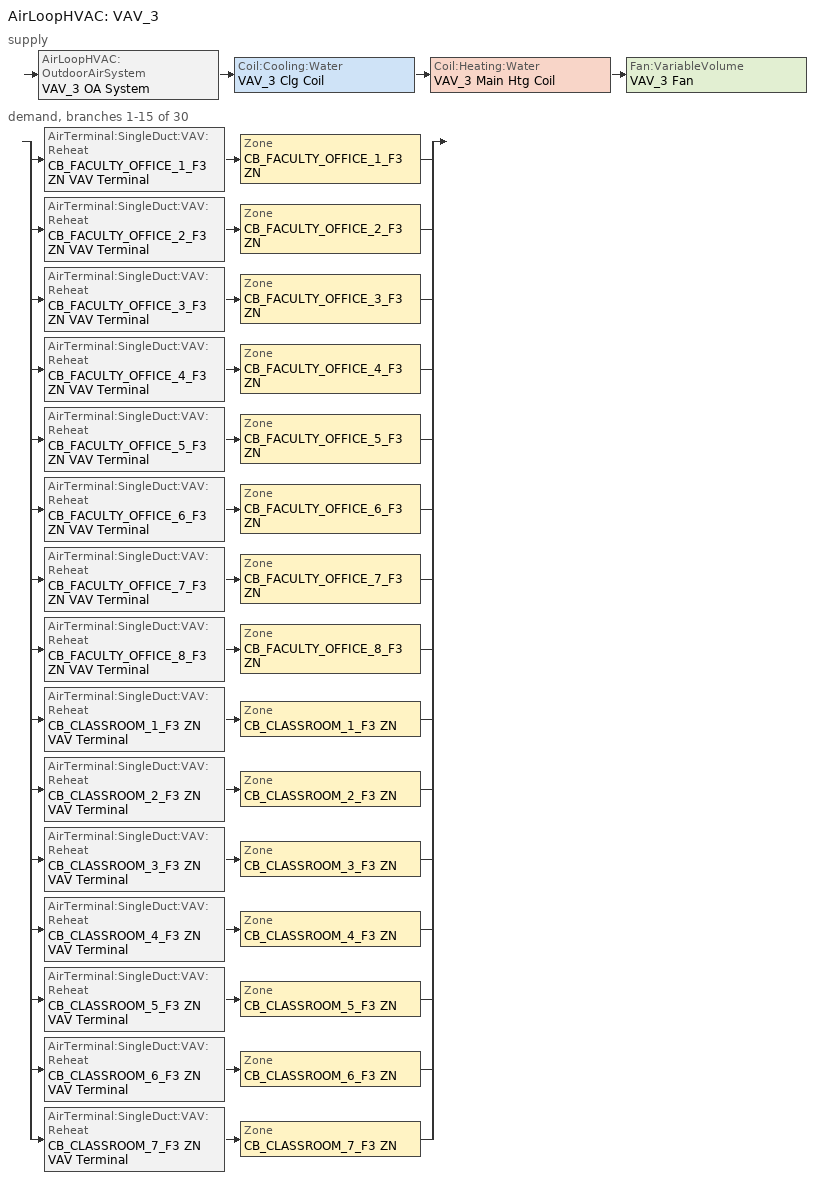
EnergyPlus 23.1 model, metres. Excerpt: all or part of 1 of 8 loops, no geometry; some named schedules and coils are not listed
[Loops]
AirLoopHVAC 'VAV_3'
 supply: AirLoopHVAC:OutdoorAirSystem 'VAV_3 OA System' > Coil:Cooling:Water 'VAV_3 Clg Coil' > Coil:Heating:Water 'VAV_3 Main Htg Coil' > Fan:VariableVolume 'VAV_3 Fan'
 demand, branches 1-15 of 30: split
  | AirTerminal:SingleDuct:VAV:Reheat 'CB_FACULTY_OFFICE_1_F3 ZN VAV Terminal' > Zone 'CB_FACULTY_OFFICE_1_F3 ZN'
  | AirTerminal:SingleDuct:VAV:Reheat 'CB_FACULTY_OFFICE_2_F3 ZN VAV Terminal' > Zone 'CB_FACULTY_OFFICE_2_F3 ZN'
  | AirTerminal:SingleDuct:VAV:Reheat 'CB_FACULTY_OFFICE_3_F3 ZN VAV Terminal' > Zone 'CB_FACULTY_OFFICE_3_F3 ZN'
  | AirTerminal:SingleDuct:VAV:Reheat 'CB_FACULTY_OFFICE_4_F3 ZN VAV Terminal' > Zone 'CB_FACULTY_OFFICE_4_F3 ZN'
  | AirTerminal:SingleDuct:VAV:Reheat 'CB_FACULTY_OFFICE_5_F3 ZN VAV Terminal' > Zone 'CB_FACULTY_OFFICE_5_F3 ZN'
  | AirTerminal:SingleDuct:VAV:Reheat 'CB_FACULTY_OFFICE_6_F3 ZN VAV Terminal' > Zone 'CB_FACULTY_OFFICE_6_F3 ZN'
  | AirTerminal:SingleDuct:VAV:Reheat 'CB_FACULTY_OFFICE_7_F3 ZN VAV Terminal' > Zone 'CB_FACULTY_OFFICE_7_F3 ZN'
  | AirTerminal:SingleDuct:VAV:Reheat 'CB_FACULTY_OFFICE_8_F3 ZN VAV Terminal' > Zone 'CB_FACULTY_OFFICE_8_F3 ZN'
  | AirTerminal:SingleDuct:VAV:Reheat 'CB_CLASSROOM_1_F3 ZN VAV Terminal' > Zone 'CB_CLASSROOM_1_F3 ZN'
  | AirTerminal:SingleDuct:VAV:Reheat 'CB_CLASSROOM_2_F3 ZN VAV Terminal' > Zone 'CB_CLASSROOM_2_F3 ZN'
  | AirTerminal:SingleDuct:VAV:Reheat 'CB_CLASSROOM_3_F3 ZN VAV Terminal' > Zone 'CB_CLASSROOM_3_F3 ZN'
  | AirTerminal:SingleDuct:VAV:Reheat 'CB_CLASSROOM_4_F3 ZN VAV Terminal' > Zone 'CB_CLASSROOM_4_F3 ZN'
  | AirTerminal:SingleDuct:VAV:Reheat 'CB_CLASSROOM_5_F3 ZN VAV Terminal' > Zone 'CB_CLASSROOM_5_F3 ZN'
  | AirTerminal:SingleDuct:VAV:Reheat 'CB_CLASSROOM_6_F3 ZN VAV Terminal' > Zone 'CB_CLASSROOM_6_F3 ZN'
  | AirTerminal:SingleDuct:VAV:Reheat 'CB_CLASSROOM_7_F3 ZN VAV Terminal' > Zone 'CB_CLASSROOM_7_F3 ZN'
[ZoneControl:Thermostat] Temperature Difference Between Cutout And Setpoint {deltaC}=0
Name | Zone or ZoneList | Control Type Schedule | Control 1
CB_CLASSROOM_1_F3 ZN Thermostat | CB_CLASSROOM_1_F3 ZN | CB_CLASSROOM_1_F3 ZN Thermostat Schedule | College - Classroom Thermostat 2
CB_CLASSROOM_2_F3 ZN Thermostat | CB_CLASSROOM_2_F3 ZN | CB_CLASSROOM_2_F3 ZN Thermostat Schedule | College - Classroom Thermostat 5
CB_CLASSROOM_3_F3 ZN Thermostat | CB_CLASSROOM_3_F3 ZN | CB_CLASSROOM_3_F3 ZN Thermostat Schedule | College - Classroom Thermostat 8
CB_CLASSROOM_4_F3 ZN Thermostat | CB_CLASSROOM_4_F3 ZN | CB_CLASSROOM_4_F3 ZN Thermostat Schedule | College - Classroom Thermostat 11
CB_CLASSROOM_5_F3 ZN Thermostat | CB_CLASSROOM_5_F3 ZN | CB_CLASSROOM_5_F3 ZN Thermostat Schedule | College - Classroom Thermostat 14
CB_CLASSROOM_6_F3 ZN Thermostat | CB_CLASSROOM_6_F3 ZN | CB_CLASSROOM_6_F3 ZN Thermostat Schedule | College - Classroom Thermostat 17
CB_CLASSROOM_7_F3 ZN Thermostat | CB_CLASSROOM_7_F3 ZN | CB_CLASSROOM_7_F3 ZN Thermostat Schedule | College - Classroom Thermostat 20
CB_FACULTY_OFFICE_1_F3 ZN Thermostat | CB_FACULTY_OFFICE_1_F3 ZN | CB_FACULTY_OFFICE_1_F3 ZN Thermostat Schedule | College - Office Thermostat 2
CB_FACULTY_OFFICE_2_F3 ZN Thermostat | CB_FACULTY_OFFICE_2_F3 ZN | CB_FACULTY_OFFICE_2_F3 ZN Thermostat Schedule | College - Office Thermostat 5
CB_FACULTY_OFFICE_3_F3 ZN Thermostat | CB_FACULTY_OFFICE_3_F3 ZN | CB_FACULTY_OFFICE_3_F3 ZN Thermostat Schedule | College - Office Thermostat 8
CB_FACULTY_OFFICE_4_F3 ZN Thermostat | CB_FACULTY_OFFICE_4_F3 ZN | CB_FACULTY_OFFICE_4_F3 ZN Thermostat Schedule | College - Office Thermostat 11
CB_FACULTY_OFFICE_5_F3 ZN Thermostat | CB_FACULTY_OFFICE_5_F3 ZN | CB_FACULTY_OFFICE_5_F3 ZN Thermostat Schedule | College - Office Thermostat 14
CB_FACULTY_OFFICE_6_F3 ZN Thermostat | CB_FACULTY_OFFICE_6_F3 ZN | CB_FACULTY_OFFICE_6_F3 ZN Thermostat Schedule | College - Office Thermostat 17
CB_FACULTY_OFFICE_7_F3 ZN Thermostat | CB_FACULTY_OFFICE_7_F3 ZN | CB_FACULTY_OFFICE_7_F3 ZN Thermostat Schedule | College - Office Thermostat 20
CB_FACULTY_OFFICE_8_F3 ZN Thermostat | CB_FACULTY_OFFICE_8_F3 ZN | CB_FACULTY_OFFICE_8_F3 ZN Thermostat Schedule | College - Office Thermostat 23
[ThermostatSetpoint:DualSetpoint]
Name | Heating Setpoint Temperature Schedule | Cooling Setpoint Temperature Schedule
College - Classroom Thermostat 2; College - Classroom Thermostat 5; College - Classroom Thermostat 8; College - Classroom Thermostat 11; College - Classroom Thermostat 14; College - Classroom Thermostat 17; College - Classroom Thermostat 20 | College HTGSETP_SCH | College CLGSETP_SCH
College - Office Thermostat 2; College - Office Thermostat 5; College - Office Thermostat 8; College - Office Thermostat 11; College - Office Thermostat 14; College - Office Thermostat 17; College - Office Thermostat 20; College - Office Thermostat 23 | College HTGSETP_SCH - occupant standby mode | College CLGSETP_SCH - occupant standby mode
[AirTerminal:SingleDuct:VAV:Reheat] Availability Schedule=Always On Discrete; Maximum Air Flow Rate {m3/s}=Autosize; Fixed Minimum Air Flow Rate {m3/s}=0; Maximum Hot Water or Steam Flow Rate {m3/s}=Autosize; Minimum Hot Water or Steam Flow Rate {m3/s}=0; Convergence Tolerance=0.001; Damper Heating Action=ReverseWithLimits; Maximum Flow per Zone Floor Area During Reheat {m3/s-m2}=Autocalculate; Maximum Flow Fraction During Reheat=0.5; Maximum Reheat Air Temperature {C}=40
Name | Zone Minimum Air Flow Input Method | Constant Minimum Air Flow Fraction | Reheat Coil | Minimum Air Flow Fraction Schedule
CB_CLASSROOM_1_F3 ZN VAV Terminal | Constant | 0.01 | CB_CLASSROOM_1_F3 ZN Reheat Coil
CB_CLASSROOM_2_F3 ZN VAV Terminal | Constant | 0.01 | CB_CLASSROOM_2_F3 ZN Reheat Coil
CB_CLASSROOM_3_F3 ZN VAV Terminal | Constant | 0.01 | CB_CLASSROOM_3_F3 ZN Reheat Coil
CB_CLASSROOM_4_F3 ZN VAV Terminal | Constant | 0.01 | CB_CLASSROOM_4_F3 ZN Reheat Coil
CB_CLASSROOM_5_F3 ZN VAV Terminal | Constant | 0.01 | CB_CLASSROOM_5_F3 ZN Reheat Coil
CB_CLASSROOM_6_F3 ZN VAV Terminal | Constant | 0.01 | CB_CLASSROOM_6_F3 ZN Reheat Coil
CB_CLASSROOM_7_F3 ZN VAV Terminal | Constant | 0.01 | CB_CLASSROOM_7_F3 ZN Reheat Coil
CB_FACULTY_OFFICE_1_F3 ZN VAV Terminal | Scheduled | 0 | CB_FACULTY_OFFICE_1_F3 ZN Reheat Coil | CB_FACULTY_OFFICE_1_F3 ZN VAV Terminal - MDP - adjusted
CB_FACULTY_OFFICE_2_F3 ZN VAV Terminal | Scheduled | 0 | CB_FACULTY_OFFICE_2_F3 ZN Reheat Coil | CB_FACULTY_OFFICE_2_F3 ZN VAV Terminal - MDP - adjusted
CB_FACULTY_OFFICE_3_F3 ZN VAV Terminal | Scheduled | 0 | CB_FACULTY_OFFICE_3_F3 ZN Reheat Coil | CB_FACULTY_OFFICE_3_F3 ZN VAV Terminal - MDP - adjusted
CB_FACULTY_OFFICE_4_F3 ZN VAV Terminal | Scheduled | 0 | CB_FACULTY_OFFICE_4_F3 ZN Reheat Coil | CB_FACULTY_OFFICE_4_F3 ZN VAV Terminal - MDP - adjusted
CB_FACULTY_OFFICE_5_F3 ZN VAV Terminal | Scheduled | 0 | CB_FACULTY_OFFICE_5_F3 ZN Reheat Coil | CB_FACULTY_OFFICE_5_F3 ZN VAV Terminal - MDP - adjusted
CB_FACULTY_OFFICE_6_F3 ZN VAV Terminal | Scheduled | 0 | CB_FACULTY_OFFICE_6_F3 ZN Reheat Coil | CB_FACULTY_OFFICE_6_F3 ZN VAV Terminal - MDP - adjusted
CB_FACULTY_OFFICE_7_F3 ZN VAV Terminal | Scheduled | 0 | CB_FACULTY_OFFICE_7_F3 ZN Reheat Coil | CB_FACULTY_OFFICE_7_F3 ZN VAV Terminal - MDP - adjusted
CB_FACULTY_OFFICE_8_F3 ZN VAV Terminal | Scheduled | 0 | CB_FACULTY_OFFICE_8_F3 ZN Reheat Coil | CB_FACULTY_OFFICE_8_F3 ZN VAV Terminal - MDP - adjusted
[Coil:Heating:Water]
VAV_3 Main Htg Coil: Availability Schedule=Always On Discrete; U-Factor Times Area Value {W/K}=Autosize; Maximum Water Flow Rate {m3/s}=Autosize; Performance Input Method=UFactorTimesAreaAndDesignWaterFlowRate; Rated Capacity {W}=Autosize; Rated Inlet Water Temperature {C}=82.2222; Rated Inlet Air Temperature {C}=7.22222; Rated Outlet Water Temperature {C}=71.1111; Rated Outlet Air Temperature {C}=12.7778; Rated Ratio for Air and Water Convection=0.5
[Zone equipment]
CB_CLASSROOM_1_F3 ZN: CB_CLASSROOM_1_F3 ZN VAV Terminal
CB_CLASSROOM_2_F3 ZN: CB_CLASSROOM_2_F3 ZN VAV Terminal
CB_CLASSROOM_3_F3 ZN: CB_CLASSROOM_3_F3 ZN VAV Terminal
CB_CLASSROOM_4_F3 ZN: CB_CLASSROOM_4_F3 ZN VAV Terminal
CB_CLASSROOM_5_F3 ZN: CB_CLASSROOM_5_F3 ZN VAV Terminal
CB_CLASSROOM_6_F3 ZN: CB_CLASSROOM_6_F3 ZN VAV Terminal
CB_CLASSROOM_7_F3 ZN: CB_CLASSROOM_7_F3 ZN VAV Terminal
CB_FACULTY_OFFICE_1_F3 ZN: CB_FACULTY_OFFICE_1_F3 ZN VAV Terminal
CB_FACULTY_OFFICE_2_F3 ZN: CB_FACULTY_OFFICE_2_F3 ZN VAV Terminal
CB_FACULTY_OFFICE_3_F3 ZN: CB_FACULTY_OFFICE_3_F3 ZN VAV Terminal
CB_FACULTY_OFFICE_4_F3 ZN: CB_FACULTY_OFFICE_4_F3 ZN VAV Terminal
CB_FACULTY_OFFICE_5_F3 ZN: CB_FACULTY_OFFICE_5_F3 ZN VAV Terminal
CB_FACULTY_OFFICE_6_F3 ZN: CB_FACULTY_OFFICE_6_F3 ZN VAV Terminal
CB_FACULTY_OFFICE_7_F3 ZN: CB_FACULTY_OFFICE_7_F3 ZN VAV Terminal
CB_FACULTY_OFFICE_8_F3 ZN: CB_FACULTY_OFFICE_8_F3 ZN VAV Terminal
[Sizing:Zone] Zone Cooling Design Supply Air Temperature Input Method=SupplyAirTemperature; Zone Cooling Design Supply Air Temperature {C}=12.7778; Zone Cooling Design Supply Air Temperature Difference {deltaC}=11.11; Zone Heating Design Supply Air Temperature Input Method=SupplyAirTemperature; Zone Heating Design Supply Air Temperature {C}=40; Zone Heating Design Supply Air Temperature Difference {deltaC}=11.11; Zone Cooling Design Supply Air Humidity Ratio {kgWater/kgDryAir}=0.0085; Zone Heating Design Supply Air Humidity Ratio {kgWater/kgDryAir}=0.008; Cooling Design Air Flow Method=DesignDayWithLimit; Cooling Design Air Flow Rate {m3/s}=0; Cooling Minimum Air Flow per Zone Floor Area {m3/s-m2}=0.000762; Cooling Minimum Air Flow {m3/s}=0; Cooling Minimum Air Flow Fraction=0; Heating Design Air Flow Method=DesignDay; Heating Design Air Flow Rate {m3/s}=0; Heating Maximum Air Flow per Zone Floor Area {m3/s-m2}=0.002032; Heating Maximum Air Flow {m3/s}=0.141576; Heating Maximum Air Flow Fraction=0.3; Account for Dedicated Outdoor Air System=No; Zone Load Sizing Method=Sensible Load Only No Latent Load; Zone Latent Cooling Design Supply Air Humidity Ratio Input Method=HumidityRatioDifference; Zone Cooling Design Supply Air Humidity Ratio Difference {kgWater/kgDryAir}=0.005; Zone Latent Heating Design Supply Air Humidity Ratio Input Method=HumidityRatioDifference; Zone Humidification Design Supply Air Humidity Ratio Difference {kgWater/kgDryAir}=0.005
Name | Design Specification Outdoor Air Object | Design Specification Zone Air Distribution Object
CB_CLASSROOM_1_F3 ZN | CB_CLASSROOM_1_F3 ZN DSOA Space List | CB_CLASSROOM_1_F3 ZN Design Spec Zone Air Dist
CB_CLASSROOM_2_F3 ZN | CB_CLASSROOM_2_F3 ZN DSOA Space List | CB_CLASSROOM_2_F3 ZN Design Spec Zone Air Dist
CB_CLASSROOM_3_F3 ZN | CB_CLASSROOM_3_F3 ZN DSOA Space List | CB_CLASSROOM_3_F3 ZN Design Spec Zone Air Dist
CB_CLASSROOM_4_F3 ZN | CB_CLASSROOM_4_F3 ZN DSOA Space List | CB_CLASSROOM_4_F3 ZN Design Spec Zone Air Dist
CB_CLASSROOM_5_F3 ZN | CB_CLASSROOM_5_F3 ZN DSOA Space List | CB_CLASSROOM_5_F3 ZN Design Spec Zone Air Dist
CB_CLASSROOM_6_F3 ZN | CB_CLASSROOM_6_F3 ZN DSOA Space List | CB_CLASSROOM_6_F3 ZN Design Spec Zone Air Dist
CB_CLASSROOM_7_F3 ZN | CB_CLASSROOM_7_F3 ZN DSOA Space List | CB_CLASSROOM_7_F3 ZN Design Spec Zone Air Dist
CB_FACULTY_OFFICE_1_F3 ZN | CB_FACULTY_OFFICE_1_F3 ZN DSOA Space List | CB_FACULTY_OFFICE_1_F3 ZN Design Spec Zone Air Dist
CB_FACULTY_OFFICE_2_F3 ZN | CB_FACULTY_OFFICE_2_F3 ZN DSOA Space List | CB_FACULTY_OFFICE_2_F3 ZN Design Spec Zone Air Dist
CB_FACULTY_OFFICE_3_F3 ZN | CB_FACULTY_OFFICE_3_F3 ZN DSOA Space List | CB_FACULTY_OFFICE_3_F3 ZN Design Spec Zone Air Dist
CB_FACULTY_OFFICE_4_F3 ZN | CB_FACULTY_OFFICE_4_F3 ZN DSOA Space List | CB_FACULTY_OFFICE_4_F3 ZN Design Spec Zone Air Dist
CB_FACULTY_OFFICE_5_F3 ZN | CB_FACULTY_OFFICE_5_F3 ZN DSOA Space List | CB_FACULTY_OFFICE_5_F3 ZN Design Spec Zone Air Dist
CB_FACULTY_OFFICE_6_F3 ZN | CB_FACULTY_OFFICE_6_F3 ZN DSOA Space List | CB_FACULTY_OFFICE_6_F3 ZN Design Spec Zone Air Dist
CB_FACULTY_OFFICE_7_F3 ZN | CB_FACULTY_OFFICE_7_F3 ZN DSOA Space List | CB_FACULTY_OFFICE_7_F3 ZN Design Spec Zone Air Dist
CB_FACULTY_OFFICE_8_F3 ZN | CB_FACULTY_OFFICE_8_F3 ZN DSOA Space List | CB_FACULTY_OFFICE_8_F3 ZN Design Spec Zone Air Dist
[DesignSpecification:ZoneAirDistribution] Minimum Zone Ventilation Efficiency=0.6
CB_CLASSROOM_1_F3 ZN Design Spec Zone Air Dist; CB_CLASSROOM_2_F3 ZN Design Spec Zone Air Dist; CB_CLASSROOM_3_F3 ZN Design Spec Zone Air Dist; CB_CLASSROOM_4_F3 ZN Design Spec Zone Air Dist; CB_CLASSROOM_5_F3 ZN Design Spec Zone Air Dist; CB_CLASSROOM_6_F3 ZN Design Spec Zone Air Dist; CB_CLASSROOM_7_F3 ZN Design Spec Zone Air Dist; CB_CLASSROOM_8_F3 ZN Design Spec Zone Air Dist; CB_CONFERENCE_ROOM_F3 ZN Design Spec Zone Air Dist; CB_CORRIDOR_1_F3 ZN Design Spec Zone Air Dist; CB_CORRIDOR_2_F3 ZN Design Spec Zone Air Dist; CB_FACULTY_OFFICE_1_F3 ZN Design Spec Zone Air Dist; CB_FACULTY_OFFICE_2_F3 ZN Design Spec Zone Air Dist; CB_FACULTY_OFFICE_3_F3 ZN Design Spec Zone Air Dist; CB_FACULTY_OFFICE_4_F3 ZN Design Spec Zone Air Dist; CB_FACULTY_OFFICE_5_F3 ZN Design Spec Zone Air Dist; CB_FACULTY_OFFICE_6_F3 ZN Design Spec Zone Air Dist; CB_FACULTY_OFFICE_7_F3 ZN Design Spec Zone Air Dist; CB_FACULTY_OFFICE_8_F3 ZN Design Spec Zone Air Dist; CB_FACULTY_RESTROOMS_1_F3 ZN Design Spec Zone Air Dist; CB_FACULTY_RESTROOMS_2_F3 ZN Design Spec Zone Air Dist; CB_MAIN_STAIRS_F3 ZN Design Spec Zone Air Dist; CB_OFFICES_OPEN_F3 ZN Design Spec Zone Air Dist; CB_SECONDARY_STAIRS_1_F3 ZN Design Spec Zone Air Dist; CB_SECONDARY_STAIRS_2_F3 ZN Design Spec Zone Air Dist; CB_STUDENTS_RESTROOMS_1_F3 ZN Design Spec Zone Air Dist; CB_STUDENTS_RESTROOMS_2_F3 ZN Design Spec Zone Air Dist; CB_STUDIO_1_F3 ZN Design Spec Zone Air Dist; CB_STUDIO_2_F3 ZN Design Spec Zone Air Dist; CB_UTILITY_F3 ZN Design Spec Zone Air Dist
[Controller:MechanicalVentilation]
VAV_3 Vent Controller: Availability Schedule=College MinOA_MotorizedDamper_Sched; Demand Controlled Ventilation=No; System Outdoor Air Method=Standard62.1VentilationRateProcedureWithLimit; Zone or ZoneList Name 1=CB_CLASSROOM_1_F3 ZN; Design Specification Outdoor Air Object Name 1=College - Classroom Ventilation; Design Specification Zone Air Distribution Object Name 1=CB_CLASSROOM_1_F3 ZN Design Spec Zone Air Dist; Zone or ZoneList Name 2=CB_CLASSROOM_2_F3 ZN; Design Specification Outdoor Air Object Name 2=College - Classroom Ventilation; Design Specification Zone Air Distribution Object Name 2=CB_CLASSROOM_2_F3 ZN Design Spec Zone Air Dist; Zone or ZoneList Name 3=CB_CLASSROOM_3_F3 ZN; Design Specification Outdoor Air Object Name 3=College - Classroom Ventilation; Design Specification Zone Air Distribution Object Name 3=CB_CLASSROOM_3_F3 ZN Design Spec Zone Air Dist; Zone or ZoneList Name 4=CB_CLASSROOM_4_F3 ZN; Design Specification Outdoor Air Object Name 4=College - Classroom Ventilation; Design Specification Zone Air Distribution Object Name 4=CB_CLASSROOM_4_F3 ZN Design Spec Zone Air Dist; Zone or ZoneList Name 5=CB_CLASSROOM_5_F3 ZN; Design Specification Outdoor Air Object Name 5=College - Classroom Ventilation; Design Specification Zone Air Distribution Object Name 5=CB_CLASSROOM_5_F3 ZN Design Spec Zone Air Dist; Zone or ZoneList Name 6=CB_CLASSROOM_6_F3 ZN; Design Specification Outdoor Air Object Name 6=College - Classroom Ventilation; Design Specification Zone Air Distribution Object Name 6=CB_CLASSROOM_6_F3 ZN Design Spec Zone Air Dist; Zone or ZoneList Name 7=CB_CLASSROOM_7_F3 ZN; Design Specification Outdoor Air Object Name 7=College - Classroom Ventilation; Design Specification Zone Air Distribution Object Name 7=CB_CLASSROOM_7_F3 ZN Design Spec Zone Air Dist; Zone or ZoneList Name 8=CB_CLASSROOM_8_F3 ZN; Design Specification Outdoor Air Object Name 8=College - Classroom Ventilation; Design Specification Zone Air Distribution Object Name 8=CB_CLASSROOM_8_F3 ZN Design Spec Zone Air Dist; Zone or ZoneList Name 9=CB_CONFERENCE_ROOM_F3 ZN; Design Specification Outdoor Air Object Name 9=College - Conference Ventilation; Design Specification Zone Air Distribution Object Name 9=CB_CONFERENCE_ROOM_F3 ZN Design Spec Zone Air Dist; Zone or ZoneList Name 10=CB_CORRIDOR_1_F3 ZN; Design Specification Outdoor Air Object Name 10=College - Corridor Ventilation; Design Specification Zone Air Distribution Object Name 10=CB_CORRIDOR_1_F3 ZN Design Spec Zone Air Dist; Zone or ZoneList Name 11=CB_CORRIDOR_2_F3 ZN; Design Specification Outdoor Air Object Name 11=College - Corridor Ventilation; Design Specification Zone Air Distribution Object Name 11=CB_CORRIDOR_2_F3 ZN Design Spec Zone Air Dist; Zone or ZoneList Name 12=CB_FACULTY_OFFICE_1_F3 ZN; Design Specification Outdoor Air Object Name 12=College - Office Ventilation; Design Specification Zone Air Distribution Object Name 12=CB_FACULTY_OFFICE_1_F3 ZN Design Spec Zone Air Dist; Zone or ZoneList Name 13=CB_FACULTY_OFFICE_2_F3 ZN; Design Specification Outdoor Air Object Name 13=College - Office Ventilation; Design Specification Zone Air Distribution Object Name 13=CB_FACULTY_OFFICE_2_F3 ZN Design Spec Zone Air Dist; Zone or ZoneList Name 14=CB_FACULTY_OFFICE_3_F3 ZN; Design Specification Outdoor Air Object Name 14=College - Office Ventilation; Design Specification Zone Air Distribution Object Name 14=CB_FACULTY_OFFICE_3_F3 ZN Design Spec Zone Air Dist; Zone or ZoneList Name 15=CB_FACULTY_OFFICE_4_F3 ZN; Design Specification Outdoor Air Object Name 15=College - Office Ventilation; Design Specification Zone Air Distribution Object Name 15=CB_FACULTY_OFFICE_4_F3 ZN Design Spec Zone Air Dist; Zone or ZoneList Name 16=CB_FACULTY_OFFICE_5_F3 ZN; Design Specification Outdoor Air Object Name 16=College - Office Ventilation; Design Specification Zone Air Distribution Object Name 16=CB_FACULTY_OFFICE_5_F3 ZN Design Spec Zone Air Dist; Zone or ZoneList Name 17=CB_FACULTY_OFFICE_6_F3 ZN; Design Specification Outdoor Air Object Name 17=College - Office Ventilation; Design Specification Zone Air Distribution Object Name 17=CB_FACULTY_OFFICE_6_F3 ZN Design Spec Zone Air Dist; Zone or ZoneList Name 18=CB_FACULTY_OFFICE_7_F3 ZN; Design Specification Outdoor Air Object Name 18=College - Office Ventilation; Design Specification Zone Air Distribution Object Name 18=CB_FACULTY_OFFICE_7_F3 ZN Design Spec Zone Air Dist; Zone or ZoneList Name 19=CB_FACULTY_OFFICE_8_F3 ZN; Design Specification Outdoor Air Object Name 19=College - Office Ventilation; Design Specification Zone Air Distribution Object Name 19=CB_FACULTY_OFFICE_8_F3 ZN Design Spec Zone Air Dist; Zone or ZoneList Name 20=CB_FACULTY_RESTROOMS_1_F3 ZN; Design Specification Outdoor Air Object Name 20=College - Restroom Ventilation; Design Specification Zone Air Distribution Object Name 20=CB_FACULTY_RESTROOMS_1_F3 ZN Design Spec Zone Air Dist; Zone or ZoneList Name 21=CB_FACULTY_RESTROOMS_2_F3 ZN; Design Specification Outdoor Air Object Name 21=College - Restroom Ventilation; Design Specification Zone Air Distribution Object Name 21=CB_FACULTY_RESTROOMS_2_F3 ZN Design Spec Zone Air Dist; Zone or ZoneList Name 22=CB_MAIN_STAIRS_F3 ZN; Design Specification Outdoor Air Object Name 22=College - Stairs Ventilation; Design Specification Zone Air Distribution Object Name 22=CB_MAIN_STAIRS_F3 ZN Design Spec Zone Air Dist; Zone or ZoneList Name 23=CB_OFFICES_OPEN_F3 ZN; Design Specification Outdoor Air Object Name 23=College - Office Ventilation; Design Specification Zone Air Distribution Object Name 23=CB_OFFICES_OPEN_F3 ZN Design Spec Zone Air Dist; Zone or ZoneList Name 24=CB_SECONDARY_STAIRS_1_F3 ZN; Design Specification Outdoor Air Object Name 24=College - Stairs Ventilation; Design Specification Zone Air Distribution Object Name 24=CB_SECONDARY_STAIRS_1_F3 ZN Design Spec Zone Air Dist; Zone or ZoneList Name 25=CB_SECONDARY_STAIRS_2_F3 ZN; Design Specification Outdoor Air Object Name 25=College - Stairs Ventilation; Design Specification Zone Air Distribution Object Name 25=CB_SECONDARY_STAIRS_2_F3 ZN Design Spec Zone Air Dist; Zone or ZoneList Name 26=CB_STUDENTS_RESTROOMS_1_F3 ZN; Design Specification Outdoor Air Object Name 26=College - Restroom Ventilation; Design Specification Zone Air Distribution Object Name 26=CB_STUDENTS_RESTROOMS_1_F3 ZN Design Spec Zone Air Dist; Zone or ZoneList Name 27=CB_STUDENTS_RESTROOMS_2_F3 ZN; Design Specification Outdoor Air Object Name 27=College - Restroom Ventilation; Design Specification Zone Air Distribution Object Name 27=CB_STUDENTS_RESTROOMS_2_F3 ZN Design Spec Zone Air Dist; Zone or ZoneList Name 28=CB_STUDIO_1_F3 ZN; Design Specification Outdoor Air Object Name 28=College - Art Classroom Ventilation; Design Specification Zone Air Distribution Object Name 28=CB_STUDIO_1_F3 ZN Design Spec Zone Air Dist; Zone or ZoneList Name 29=CB_STUDIO_2_F3 ZN; Design Specification Outdoor Air Object Name 29=College - Art Classroom Ventilation; Design Specification Zone Air Distribution Object Name 29=CB_STUDIO_2_F3 ZN Design Spec Zone Air Dist; Zone or ZoneList Name 30=CB_UTILITY_F3 ZN; Design Specification Outdoor Air Object Name 30=College - Utility Ventilation; Design Specification Zone Air Distribution Object Name 30=CB_UTILITY_F3 ZN Design Spec Zone Air Dist
[DesignSpecification:OutdoorAir] Outdoor Air Method=Sum; Outdoor Air Flow per Zone {m3/s}=0; Outdoor Air Flow Air Changes per Hour {1/hr}=0
Name | Outdoor Air Flow per Person {m3/s-person} | Outdoor Air Flow per Zone Floor Area {m3/s-m2}
College - Classroom Ventilation; College - Art Classroom Ventilation | 0 | 0
College - Conference Ventilation | 0.00330363 | 0
College - Corridor Ventilation; College - Stairs Ventilation; College - Utility Ventilation | 0 | 0.0001016
College - Office Ventilation | 0.00235974 | 0
College - Restroom Ventilation | 0.0353961 | 0
[DesignSpecification:OutdoorAir:SpaceList]
Name | Space Name 1 | Space Design Specification Outdoor Air Object Name 1
CB_CLASSROOM_1_F3 ZN DSOA Space List | CB_CLASSROOM_1_F3 | College - Classroom Ventilation
CB_CLASSROOM_2_F3 ZN DSOA Space List | CB_CLASSROOM_2_F3 | College - Classroom Ventilation
CB_CLASSROOM_3_F3 ZN DSOA Space List | CB_CLASSROOM_3_F3 | College - Classroom Ventilation
CB_CLASSROOM_4_F3 ZN DSOA Space List | CB_CLASSROOM_4_F3 | College - Classroom Ventilation
CB_CLASSROOM_5_F3 ZN DSOA Space List | CB_CLASSROOM_5_F3 | College - Classroom Ventilation
CB_CLASSROOM_6_F3 ZN DSOA Space List | CB_CLASSROOM_6_F3 | College - Classroom Ventilation
CB_CLASSROOM_7_F3 ZN DSOA Space List | CB_CLASSROOM_7_F3 | College - Classroom Ventilation
CB_FACULTY_OFFICE_1_F3 ZN DSOA Space List | CB_FACULTY_OFFICE_1_F3 | College - Office Ventilation
CB_FACULTY_OFFICE_2_F3 ZN DSOA Space List | CB_FACULTY_OFFICE_2_F3 | College - Office Ventilation
CB_FACULTY_OFFICE_3_F3 ZN DSOA Space List | CB_FACULTY_OFFICE_3_F3 | College - Office Ventilation
CB_FACULTY_OFFICE_4_F3 ZN DSOA Space List | CB_FACULTY_OFFICE_4_F3 | College - Office Ventilation
CB_FACULTY_OFFICE_5_F3 ZN DSOA Space List | CB_FACULTY_OFFICE_5_F3 | College - Office Ventilation
CB_FACULTY_OFFICE_6_F3 ZN DSOA Space List | CB_FACULTY_OFFICE_6_F3 | College - Office Ventilation
CB_FACULTY_OFFICE_7_F3 ZN DSOA Space List | CB_FACULTY_OFFICE_7_F3 | College - Office Ventilation
CB_FACULTY_OFFICE_8_F3 ZN DSOA Space List | CB_FACULTY_OFFICE_8_F3 | College - Office Ventilation
[AirLoopHVAC]
VAV_3: Design Supply Air Flow Rate {m3/s}=AutoSize; Design Return Air Flow Fraction of Supply Air Flow=1
[Sizing:System]
VAV_3: Type of Load to Size On=Sensible; Design Outdoor Air Flow Rate {m3/s}=0.144375; Central Heating Maximum System Air Flow Ratio=0.3; Preheat Design Temperature {C}=7.22222; Preheat Design Humidity Ratio {kgWater/kgDryAir}=0.008; Precool Design Temperature {C}=12.7778; Precool Design Humidity Ratio {kgWater/kgDryAir}=0.008; Central Cooling Design Supply Air Temperature {C}=12.7778; Central Heating Design Supply Air Temperature {C}=12.7778; Type of Zone Sum to Use=Coincident; 100% Outdoor Air in Cooling=No; 100% Outdoor Air in Heating=No; Central Cooling Design Supply Air Humidity Ratio {kgWater/kgDryAir}=0.0085; Central Heating Design Supply Air Humidity Ratio {kgWater/kgDryAir}=0.008; Cooling Supply Air Flow Rate Method=DesignDay; Cooling Supply Air Flow Rate {m3/s}=0; Cooling Supply Air Flow Rate Per Floor Area {m3/s-m2}=0.00996765; Cooling Fraction of Autosized Cooling Supply Air Flow Rate=1; Cooling Supply Air Flow Rate Per Unit Cooling Capacity {m3/s-W}=3.94755e-05; Heating Supply Air Flow Rate Method=DesignDay; Heating Supply Air Flow Rate {m3/s}=0; Heating Supply Air Flow Rate Per Floor Area {m3/s-m2}=0.00996765; Heating Fraction of Autosized Heating Supply Air Flow Rate=1; Heating Fraction of Autosized Cooling Supply Air Flow Rate=1; Heating Supply Air Flow Rate Per Unit Heating Capacity {m3/s-W}=3.15882e-05; System Outdoor Air Method=ZoneSum; Zone Maximum Outdoor Air Fraction=1; Cooling Design Capacity Method=CoolingDesignCapacity; Cooling Design Capacity {W}=Autosize; Cooling Design Capacity Per Floor Area {W/m2}=234.7; Fraction of Autosized Cooling Design Capacity=1; Heating Design Capacity Method=HeatingDesignCapacity; Heating Design Capacity {W}=Autosize; Heating Design Capacity Per Floor Area {W/m2}=157; Fraction of Autosized Heating Design Capacity=1; Central Cooling Capacity Control Method=OnOff; Occupant Diversity=Autosize
[Controller:WaterCoil] Control Variable=Temperature; Actuator Variable=Flow; Maximum Actuated Flow {m3/s}=Autosize; Minimum Actuated Flow {m3/s}=0
Name | Action | Controller Convergence Tolerance {deltaC}
VAV_3 Clg Coil Controller | Reverse | Autosize
VAV_3 Main Htg Coil Controller | Normal | 0.0001
[Controller:OutdoorAir]
VAV_3 OA Controller: Minimum Outdoor Air Flow Rate {m3/s}=0; Maximum Outdoor Air Flow Rate {m3/s}=Autosize; Economizer Control Type=DifferentialEnthalpy; Economizer Control Action Type=ModulateFlow; Lockout Type=LockoutWithHeating; Minimum Limit Type=FixedMinimum; Minimum Outdoor Air Schedule=College MinOA_MotorizedDamper_Sched; Maximum Fraction of Outdoor Air Schedule=VAV_3_MAX_OA_FRAC; Mechanical Ventilation Controller=VAV_3 Vent Controller; High Humidity Control=No; Control High Indoor Humidity Based on Outdoor Humidity Ratio=Yes; Heat Recovery Bypass Control Type=BypassWhenWithinEconomizerLimits
[SetpointManager:MixedAir] Control Variable=Temperature
Name | Setpoint Node or NodeList
VAV_3 Mixed Air Node OS Default SPM | VAV_3 Mixed Air Node
VAV_3 Clg Coil Outlet Air Node OS Default SPM | VAV_3 Clg Coil Outlet Air Node
VAV_3 Main Htg Coil Outlet Air Node OS Default SPM | VAV_3 Main Htg Coil Outlet Air Node
[Coil:Cooling:Water]
VAV_3 Clg Coil: Availability Schedule=Always On Discrete; Design Water Flow Rate {m3/s}=Autosize; Design Air Flow Rate {m3/s}=Autosize; Design Inlet Water Temperature {C}=Autosize; Design Inlet Air Temperature {C}=Autosize; Design Outlet Air Temperature {C}=Autosize; Design Inlet Air Humidity Ratio {kgWater/kgDryAir}=Autosize; Design Outlet Air Humidity Ratio {kgWater/kgDryAir}=Autosize; Type of Analysis=SimpleAnalysis; Heat Exchanger Configuration=CrossFlow
[Fan:VariableVolume]
VAV_3 Fan: Availability Schedule=College HVACOperationSchd; Fan Total Efficiency=0.6006; Pressure Rise {Pa}=1389.92; Maximum Flow Rate {m3/s}=AutoSize; Fan Power Minimum Flow Rate Input Method=Fraction; Fan Power Minimum Flow Fraction=0.25; Fan Power Minimum Air Flow Rate {m3/s}=0; Motor Efficiency=0.924; Motor In Airstream Fraction=1; Fan Power Coefficient 1=0.04076; Fan Power Coefficient 2=0.0881; Fan Power Coefficient 3=-0.0729; Fan Power Coefficient 4=0.9437; Fan Power Coefficient 5=0
[SetpointManager:Scheduled]
VAV_3 Supply Air Setpoint Manager: Control Variable=Temperature; Schedule=Supply Air Temp - 55.0F; Setpoint Node or NodeList=VAV_3 Supply Outlet Node
[Schedule:Day:Interval]
College HTGSETP_SCH Default|SmrDsn|Wknd|Hol Day; College HTGSETP_SCH Default; College HTGSETP_SCH Summer Design Day; College HTGSETP_SCH Summer Design Day 1: No, 24:00, 15.5556
College HTGSETP_SCH Wkdy Day: No, 06:00, 15.5556, 07:00, 17.7778, 08:00, 20, 21:00, 21.1111, 24:00, 15.5556
College HTGSETP_SCH Winter Design Day; College HTGSETP_SCH Winter Design Day 1: No, 24:00, 21.1111
College CLGSETP_SCH Default|WntrDsn|Wknd|Hol Day; College CLGSETP_SCH Default; College CLGSETP_SCH Winter Design Day: No, 18:00, 29.4444, 24:00, 29.4444
College CLGSETP_SCH Wkdy Day: No, 06:00, 29.4444, 07:00, 27.7778, 08:00, 25.5556, 21:00, 23.8889, 24:00, 29.4444
College CLGSETP_SCH Summer Design Day: No, 24:00, 23.8889
College MinOA_MotorizedDamper_Sched Default|WntrDsn|Wknd|Hol Day; College MinOA_MotorizedDamper_Sched Default; College MinOA_MotorizedDamper_Sched Winter Design Day; College HVACOperationSchd Default; College HVACOperationSchd Default|Wknd|Hol Day: No, 24:00, 0
College MinOA_MotorizedDamper_Sched Wkdy|SmrDsn Day; College MinOA_MotorizedDamper_Sched Summer Design Day; College HVACOperationSchd Summer Design Day; College HVACOperationSchd Winter Design Day; College HVACOperationSchd Wkdy|SmrDsn|WntrDsn Day: No, 06:00, 0, 21:00, 1, 24:00, 0
College HTGSETP_SCH Default|SmrDsn|Wknd|Hol Day 1; College HTGSETP_SCH Default 1: No, 12:00, 15.5556, 13:00, 15, 24:00, 15.5556
College HTGSETP_SCH Wkdy Day 1: No, 06:00, 15.5556, 07:00, 17.7778, 08:00, 20, 12:00, 21.1111, 13:00, 20.5556, 21:00, 21.1111, 24:00, 15.5556
College CLGSETP_SCH Default|WntrDsn|Wknd|Hol Day 1; College CLGSETP_SCH Default 1: No, 12:00, 29.4444, 13:00, 30, 18:00, 29.4444, 24:00, 29.4444
College CLGSETP_SCH Wkdy Day 1: No, 06:00, 29.4444, 07:00, 27.7778, 08:00, 25.5556, 12:00, 23.8889, 13:00, 24.4444, 21:00, 23.8889, 24:00, 29.4444
CB_FACULTY_OFFICE_1_F3 ZN VAV Terminal - MDP Default 1; CB_FACULTY_OFFICE_8_F3 ZN VAV Terminal - MDP Default 1: No, 12:00, 0.057, 13:00, 0.1, 24:00, 0.057
CB_FACULTY_OFFICE_2_F3 ZN VAV Terminal - MDP Default 1; CB_FACULTY_OFFICE_3_F3 ZN VAV Terminal - MDP Default 1; CB_FACULTY_OFFICE_4_F3 ZN VAV Terminal - MDP Default 1; CB_FACULTY_OFFICE_5_F3 ZN VAV Terminal - MDP Default 1; CB_FACULTY_OFFICE_6_F3 ZN VAV Terminal - MDP Default 1; CB_FACULTY_OFFICE_7_F3 ZN VAV Terminal - MDP Default 1: No, 12:00, 0.058, 13:00, 0.1, 24:00, 0.058
Supply Air Temp - 55.0F Default: No, 24:00, 12.7778
[Schedule:Week:Daily]
College HTGSETP_SCH Week Rule - Jan1-Dec31: College HTGSETP_SCH Default|SmrDsn|Wknd|Hol Day, College HTGSETP_SCH Wkdy Day, College HTGSETP_SCH Wkdy Day, College HTGSETP_SCH Wkdy Day, College HTGSETP_SCH Wkdy Day, College HTGSETP_SCH Wkdy Day, College HTGSETP_SCH Default|SmrDsn|Wknd|Hol Day, College HTGSETP_SCH Default, College HTGSETP_SCH Summer Design Day, College HTGSETP_SCH Winter Design Day, College HTGSETP_SCH Default, College HTGSETP_SCH Default
College CLGSETP_SCH Week Rule - Jan1-Dec31: College CLGSETP_SCH Default|WntrDsn|Wknd|Hol Day, College CLGSETP_SCH Wkdy Day, College CLGSETP_SCH Wkdy Day, College CLGSETP_SCH Wkdy Day, College CLGSETP_SCH Wkdy Day, College CLGSETP_SCH Wkdy Day, College CLGSETP_SCH Default|WntrDsn|Wknd|Hol Day, College CLGSETP_SCH Default, College CLGSETP_SCH Summer Design Day, College CLGSETP_SCH Winter Design Day, College CLGSETP_SCH Default, College CLGSETP_SCH Default
College MinOA_MotorizedDamper_Sched Week Rule - Jan1-Dec31: College MinOA_MotorizedDamper_Sched Default|WntrDsn|Wknd|Hol Day, College MinOA_MotorizedDamper_Sched Wkdy|SmrDsn Day, College MinOA_MotorizedDamper_Sched Wkdy|SmrDsn Day, College MinOA_MotorizedDamper_Sched Wkdy|SmrDsn Day, College MinOA_MotorizedDamper_Sched Wkdy|SmrDsn Day, College MinOA_MotorizedDamper_Sched Wkdy|SmrDsn Day, College MinOA_MotorizedDamper_Sched Default|WntrDsn|Wknd|Hol Day, College MinOA_MotorizedDamper_Sched Default, College MinOA_MotorizedDamper_Sched Summer Design Day, College MinOA_MotorizedDamper_Sched Winter Design Day, College MinOA_MotorizedDamper_Sched Default, College MinOA_MotorizedDamper_Sched Default
College HTGSETP_SCH - occupant standby mode Week Rule - Jan1-Dec31: College HTGSETP_SCH Default|SmrDsn|Wknd|Hol Day 1, College HTGSETP_SCH Wkdy Day 1, College HTGSETP_SCH Wkdy Day 1, College HTGSETP_SCH Wkdy Day 1, College HTGSETP_SCH Wkdy Day 1, College HTGSETP_SCH Wkdy Day 1, College HTGSETP_SCH Default|SmrDsn|Wknd|Hol Day 1, College HTGSETP_SCH Default 1, College HTGSETP_SCH Summer Design Day 1, College HTGSETP_SCH Winter Design Day 1, College HTGSETP_SCH Default 1, College HTGSETP_SCH Default 1
College CLGSETP_SCH - occupant standby mode Week Rule - Jan1-Dec31: College CLGSETP_SCH Default|WntrDsn|Wknd|Hol Day 1, College CLGSETP_SCH Wkdy Day 1, College CLGSETP_SCH Wkdy Day 1, College CLGSETP_SCH Wkdy Day 1, College CLGSETP_SCH Wkdy Day 1, College CLGSETP_SCH Wkdy Day 1, College CLGSETP_SCH Default|WntrDsn|Wknd|Hol Day 1, College CLGSETP_SCH Default 1, College CLGSETP_SCH Summer Design Day 1, College CLGSETP_SCH Winter Design Day 1, College CLGSETP_SCH Default 1, College CLGSETP_SCH Default 1
CB_FACULTY_OFFICE_1_F3 ZN VAV Terminal - MDP - adjusted Week Rule - Jan1-Dec31: CB_FACULTY_OFFICE_1_F3 ZN VAV Terminal - MDP Default 1, CB_FACULTY_OFFICE_1_F3 ZN VAV Terminal - MDP Default 1, CB_FACULTY_OFFICE_1_F3 ZN VAV Terminal - MDP Default 1, CB_FACULTY_OFFICE_1_F3 ZN VAV Terminal - MDP Default 1, CB_FACULTY_OFFICE_1_F3 ZN VAV Terminal - MDP Default 1, CB_FACULTY_OFFICE_1_F3 ZN VAV Terminal - MDP Default 1, CB_FACULTY_OFFICE_1_F3 ZN VAV Terminal - MDP Default 1, CB_FACULTY_OFFICE_1_F3 ZN VAV Terminal - MDP Default 1, CB_FACULTY_OFFICE_1_F3 ZN VAV Terminal - MDP Default 1, CB_FACULTY_OFFICE_1_F3 ZN VAV Terminal - MDP Default 1, CB_FACULTY_OFFICE_1_F3 ZN VAV Terminal - MDP Default 1, CB_FACULTY_OFFICE_1_F3 ZN VAV Terminal - MDP Default 1
CB_FACULTY_OFFICE_2_F3 ZN VAV Terminal - MDP - adjusted Week Rule - Jan1-Dec31: CB_FACULTY_OFFICE_2_F3 ZN VAV Terminal - MDP Default 1, CB_FACULTY_OFFICE_2_F3 ZN VAV Terminal - MDP Default 1, CB_FACULTY_OFFICE_2_F3 ZN VAV Terminal - MDP Default 1, CB_FACULTY_OFFICE_2_F3 ZN VAV Terminal - MDP Default 1, CB_FACULTY_OFFICE_2_F3 ZN VAV Terminal - MDP Default 1, CB_FACULTY_OFFICE_2_F3 ZN VAV Terminal - MDP Default 1, CB_FACULTY_OFFICE_2_F3 ZN VAV Terminal - MDP Default 1, CB_FACULTY_OFFICE_2_F3 ZN VAV Terminal - MDP Default 1, CB_FACULTY_OFFICE_2_F3 ZN VAV Terminal - MDP Default 1, CB_FACULTY_OFFICE_2_F3 ZN VAV Terminal - MDP Default 1, CB_FACULTY_OFFICE_2_F3 ZN VAV Terminal - MDP Default 1, CB_FACULTY_OFFICE_2_F3 ZN VAV Terminal - MDP Default 1
CB_FACULTY_OFFICE_3_F3 ZN VAV Terminal - MDP - adjusted Week Rule - Jan1-Dec31: CB_FACULTY_OFFICE_3_F3 ZN VAV Terminal - MDP Default 1, CB_FACULTY_OFFICE_3_F3 ZN VAV Terminal - MDP Default 1, CB_FACULTY_OFFICE_3_F3 ZN VAV Terminal - MDP Default 1, CB_FACULTY_OFFICE_3_F3 ZN VAV Terminal - MDP Default 1, CB_FACULTY_OFFICE_3_F3 ZN VAV Terminal - MDP Default 1, CB_FACULTY_OFFICE_3_F3 ZN VAV Terminal - MDP Default 1, CB_FACULTY_OFFICE_3_F3 ZN VAV Terminal - MDP Default 1, CB_FACULTY_OFFICE_3_F3 ZN VAV Terminal - MDP Default 1, CB_FACULTY_OFFICE_3_F3 ZN VAV Terminal - MDP Default 1, CB_FACULTY_OFFICE_3_F3 ZN VAV Terminal - MDP Default 1, CB_FACULTY_OFFICE_3_F3 ZN VAV Terminal - MDP Default 1, CB_FACULTY_OFFICE_3_F3 ZN VAV Terminal - MDP Default 1
CB_FACULTY_OFFICE_4_F3 ZN VAV Terminal - MDP - adjusted Week Rule - Jan1-Dec31: CB_FACULTY_OFFICE_4_F3 ZN VAV Terminal - MDP Default 1, CB_FACULTY_OFFICE_4_F3 ZN VAV Terminal - MDP Default 1, CB_FACULTY_OFFICE_4_F3 ZN VAV Terminal - MDP Default 1, CB_FACULTY_OFFICE_4_F3 ZN VAV Terminal - MDP Default 1, CB_FACULTY_OFFICE_4_F3 ZN VAV Terminal - MDP Default 1, CB_FACULTY_OFFICE_4_F3 ZN VAV Terminal - MDP Default 1, CB_FACULTY_OFFICE_4_F3 ZN VAV Terminal - MDP Default 1, CB_FACULTY_OFFICE_4_F3 ZN VAV Terminal - MDP Default 1, CB_FACULTY_OFFICE_4_F3 ZN VAV Terminal - MDP Default 1, CB_FACULTY_OFFICE_4_F3 ZN VAV Terminal - MDP Default 1, CB_FACULTY_OFFICE_4_F3 ZN VAV Terminal - MDP Default 1, CB_FACULTY_OFFICE_4_F3 ZN VAV Terminal - MDP Default 1
CB_FACULTY_OFFICE_5_F3 ZN VAV Terminal - MDP - adjusted Week Rule - Jan1-Dec31: CB_FACULTY_OFFICE_5_F3 ZN VAV Terminal - MDP Default 1, CB_FACULTY_OFFICE_5_F3 ZN VAV Terminal - MDP Default 1, CB_FACULTY_OFFICE_5_F3 ZN VAV Terminal - MDP Default 1, CB_FACULTY_OFFICE_5_F3 ZN VAV Terminal - MDP Default 1, CB_FACULTY_OFFICE_5_F3 ZN VAV Terminal - MDP Default 1, CB_FACULTY_OFFICE_5_F3 ZN VAV Terminal - MDP Default 1, CB_FACULTY_OFFICE_5_F3 ZN VAV Terminal - MDP Default 1, CB_FACULTY_OFFICE_5_F3 ZN VAV Terminal - MDP Default 1, CB_FACULTY_OFFICE_5_F3 ZN VAV Terminal - MDP Default 1, CB_FACULTY_OFFICE_5_F3 ZN VAV Terminal - MDP Default 1, CB_FACULTY_OFFICE_5_F3 ZN VAV Terminal - MDP Default 1, CB_FACULTY_OFFICE_5_F3 ZN VAV Terminal - MDP Default 1
CB_FACULTY_OFFICE_6_F3 ZN VAV Terminal - MDP - adjusted Week Rule - Jan1-Dec31: CB_FACULTY_OFFICE_6_F3 ZN VAV Terminal - MDP Default 1, CB_FACULTY_OFFICE_6_F3 ZN VAV Terminal - MDP Default 1, CB_FACULTY_OFFICE_6_F3 ZN VAV Terminal - MDP Default 1, CB_FACULTY_OFFICE_6_F3 ZN VAV Terminal - MDP Default 1, CB_FACULTY_OFFICE_6_F3 ZN VAV Terminal - MDP Default 1, CB_FACULTY_OFFICE_6_F3 ZN VAV Terminal - MDP Default 1, CB_FACULTY_OFFICE_6_F3 ZN VAV Terminal - MDP Default 1, CB_FACULTY_OFFICE_6_F3 ZN VAV Terminal - MDP Default 1, CB_FACULTY_OFFICE_6_F3 ZN VAV Terminal - MDP Default 1, CB_FACULTY_OFFICE_6_F3 ZN VAV Terminal - MDP Default 1, CB_FACULTY_OFFICE_6_F3 ZN VAV Terminal - MDP Default 1, CB_FACULTY_OFFICE_6_F3 ZN VAV Terminal - MDP Default 1
CB_FACULTY_OFFICE_7_F3 ZN VAV Terminal - MDP - adjusted Week Rule - Jan1-Dec31: CB_FACULTY_OFFICE_7_F3 ZN VAV Terminal - MDP Default 1, CB_FACULTY_OFFICE_7_F3 ZN VAV Terminal - MDP Default 1, CB_FACULTY_OFFICE_7_F3 ZN VAV Terminal - MDP Default 1, CB_FACULTY_OFFICE_7_F3 ZN VAV Terminal - MDP Default 1, CB_FACULTY_OFFICE_7_F3 ZN VAV Terminal - MDP Default 1, CB_FACULTY_OFFICE_7_F3 ZN VAV Terminal - MDP Default 1, CB_FACULTY_OFFICE_7_F3 ZN VAV Terminal - MDP Default 1, CB_FACULTY_OFFICE_7_F3 ZN VAV Terminal - MDP Default 1, CB_FACULTY_OFFICE_7_F3 ZN VAV Terminal - MDP Default 1, CB_FACULTY_OFFICE_7_F3 ZN VAV Terminal - MDP Default 1, CB_FACULTY_OFFICE_7_F3 ZN VAV Terminal - MDP Default 1, CB_FACULTY_OFFICE_7_F3 ZN VAV Terminal - MDP Default 1
CB_FACULTY_OFFICE_8_F3 ZN VAV Terminal - MDP - adjusted Week Rule - Jan1-Dec31: CB_FACULTY_OFFICE_8_F3 ZN VAV Terminal - MDP Default 1, CB_FACULTY_OFFICE_8_F3 ZN VAV Terminal - MDP Default 1, CB_FACULTY_OFFICE_8_F3 ZN VAV Terminal - MDP Default 1, CB_FACULTY_OFFICE_8_F3 ZN VAV Terminal - MDP Default 1, CB_FACULTY_OFFICE_8_F3 ZN VAV Terminal - MDP Default 1, CB_FACULTY_OFFICE_8_F3 ZN VAV Terminal - MDP Default 1, CB_FACULTY_OFFICE_8_F3 ZN VAV Terminal - MDP Default 1, CB_FACULTY_OFFICE_8_F3 ZN VAV Terminal - MDP Default 1, CB_FACULTY_OFFICE_8_F3 ZN VAV Terminal - MDP Default 1, CB_FACULTY_OFFICE_8_F3 ZN VAV Terminal - MDP Default 1, CB_FACULTY_OFFICE_8_F3 ZN VAV Terminal - MDP Default 1, CB_FACULTY_OFFICE_8_F3 ZN VAV Terminal - MDP Default 1
College HVACOperationSchd Week Rule - Jan1-Dec31: College HVACOperationSchd Default|Wknd|Hol Day, College HVACOperationSchd Wkdy|SmrDsn|WntrDsn Day, College HVACOperationSchd Wkdy|SmrDsn|WntrDsn Day, College HVACOperationSchd Wkdy|SmrDsn|WntrDsn Day, College HVACOperationSchd Wkdy|SmrDsn|WntrDsn Day, College HVACOperationSchd Wkdy|SmrDsn|WntrDsn Day, College HVACOperationSchd Default|Wknd|Hol Day, College HVACOperationSchd Default, College HVACOperationSchd Summer Design Day, College HVACOperationSchd Winter Design Day, College HVACOperationSchd Default, College HVACOperationSchd Default
Supply Air Temp - 55.0F Week Rule - Jan1-Dec31: Supply Air Temp - 55.0F Default, Supply Air Temp - 55.0F Default, Supply Air Temp - 55.0F Default, Supply Air Temp - 55.0F Default, Supply Air Temp - 55.0F Default, Supply Air Temp - 55.0F Default, Supply Air Temp - 55.0F Default, Supply Air Temp - 55.0F Default, Supply Air Temp - 55.0F Default, Supply Air Temp - 55.0F Default, Supply Air Temp - 55.0F Default, Supply Air Temp - 55.0F Default
[Schedule:Year]
College HTGSETP_SCH: College HTGSETP_SCH Week Rule - Jan1-Dec31, 1, 1, 12, 31
College CLGSETP_SCH: College CLGSETP_SCH Week Rule - Jan1-Dec31, 1, 1, 12, 31
College MinOA_MotorizedDamper_Sched: College MinOA_MotorizedDamper_Sched Week Rule - Jan1-Dec31, 1, 1, 12, 31
College HTGSETP_SCH - occupant standby mode: College HTGSETP_SCH - occupant standby mode Week Rule - Jan1-Dec31, 1, 1, 12, 31
College CLGSETP_SCH - occupant standby mode: College CLGSETP_SCH - occupant standby mode Week Rule - Jan1-Dec31, 1, 1, 12, 31
CB_FACULTY_OFFICE_1_F3 ZN VAV Terminal - MDP - adjusted: CB_FACULTY_OFFICE_1_F3 ZN VAV Terminal - MDP - adjusted Week Rule - Jan1-Dec31, 1, 1, 12, 31
CB_FACULTY_OFFICE_2_F3 ZN VAV Terminal - MDP - adjusted: CB_FACULTY_OFFICE_2_F3 ZN VAV Terminal - MDP - adjusted Week Rule - Jan1-Dec31, 1, 1, 12, 31
CB_FACULTY_OFFICE_3_F3 ZN VAV Terminal - MDP - adjusted: CB_FACULTY_OFFICE_3_F3 ZN VAV Terminal - MDP - adjusted Week Rule - Jan1-Dec31, 1, 1, 12, 31
CB_FACULTY_OFFICE_4_F3 ZN VAV Terminal - MDP - adjusted: CB_FACULTY_OFFICE_4_F3 ZN VAV Terminal - MDP - adjusted Week Rule - Jan1-Dec31, 1, 1, 12, 31
CB_FACULTY_OFFICE_5_F3 ZN VAV Terminal - MDP - adjusted: CB_FACULTY_OFFICE_5_F3 ZN VAV Terminal - MDP - adjusted Week Rule - Jan1-Dec31, 1, 1, 12, 31
CB_FACULTY_OFFICE_6_F3 ZN VAV Terminal - MDP - adjusted: CB_FACULTY_OFFICE_6_F3 ZN VAV Terminal - MDP - adjusted Week Rule - Jan1-Dec31, 1, 1, 12, 31
CB_FACULTY_OFFICE_7_F3 ZN VAV Terminal - MDP - adjusted: CB_FACULTY_OFFICE_7_F3 ZN VAV Terminal - MDP - adjusted Week Rule - Jan1-Dec31, 1, 1, 12, 31
CB_FACULTY_OFFICE_8_F3 ZN VAV Terminal - MDP - adjusted: CB_FACULTY_OFFICE_8_F3 ZN VAV Terminal - MDP - adjusted Week Rule - Jan1-Dec31, 1, 1, 12, 31
College HVACOperationSchd: College HVACOperationSchd Week Rule - Jan1-Dec31, 1, 1, 12, 31
Supply Air Temp - 55.0F: Supply Air Temp - 55.0F Week Rule - Jan1-Dec31, 1, 1, 12, 31
[Schedule:Compact]
CB_CLASSROOM_1_F3 ZN Thermostat Schedule; CB_CLASSROOM_2_F3 ZN Thermostat Schedule; CB_CLASSROOM_3_F3 ZN Thermostat Schedule; CB_CLASSROOM_4_F3 ZN Thermostat Schedule; CB_CLASSROOM_5_F3 ZN Thermostat Schedule; CB_CLASSROOM_6_F3 ZN Thermostat Schedule; CB_CLASSROOM_7_F3 ZN Thermostat Schedule; CB_FACULTY_OFFICE_1_F3 ZN Thermostat Schedule; CB_FACULTY_OFFICE_2_F3 ZN Thermostat Schedule; CB_FACULTY_OFFICE_3_F3 ZN Thermostat Schedule; CB_FACULTY_OFFICE_4_F3 ZN Thermostat Schedule; CB_FACULTY_OFFICE_5_F3 ZN Thermostat Schedule; CB_FACULTY_OFFICE_6_F3 ZN Thermostat Schedule; CB_FACULTY_OFFICE_7_F3 ZN Thermostat Schedule; CB_FACULTY_OFFICE_8_F3 ZN Thermostat Schedule: Through: 12/31, For: AllDays, Until: 24:00, 4
[Schedule:Constant] Hourly Value=1
Always On Discrete; VAV_3_MAX_OA_FRAC
